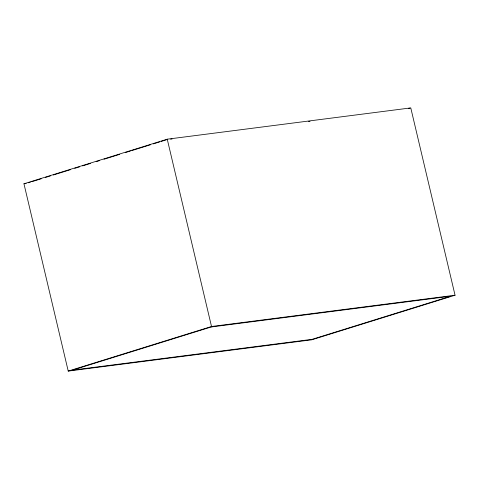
<?xml version="1.0" encoding="UTF-8"?>
<svg xmlns="http://www.w3.org/2000/svg" width="479" height="479" viewBox="0 0 479 479"><rect width="100%" height="100%" fill="white"/><g stroke="black" fill="none" stroke-linecap="round" stroke-linejoin="round"><path stroke-width="0.72" d="M23.95 183.78L167.243 139.191L410.772 107.907L455.05 295.22L311.757 339.809L68.228 371.093L23.95 183.78L26.171 183.499M28.297 182.792L30.44 182.128M31.871 181.685L41.158 178.793M45.445 177.458L50.445 175.901M53.301 175.015L70.449 169.68M74.736 168.345L79.736 166.788M82.592 165.896L90.447 163.453M96.165 161.674L99.734 160.561M104.021 159.232L119.738 154.34M125.456 152.561L130.456 151.005M131.887 150.562L150.46 144.778M153.316 143.892L159.746 141.892M161.172 141.443L166.177 139.892M408.635 108.571L410.06 108.128M68.228 371.093L211.52 326.504L455.05 295.22M170.596 139.191L172.081 139M308.53 121.468L310.015 121.277M167.243 139.191L211.52 326.504M211.167 326.983L72.574 370.105L312.11 339.336L450.703 296.208L211.167 326.983"/></g></svg>
